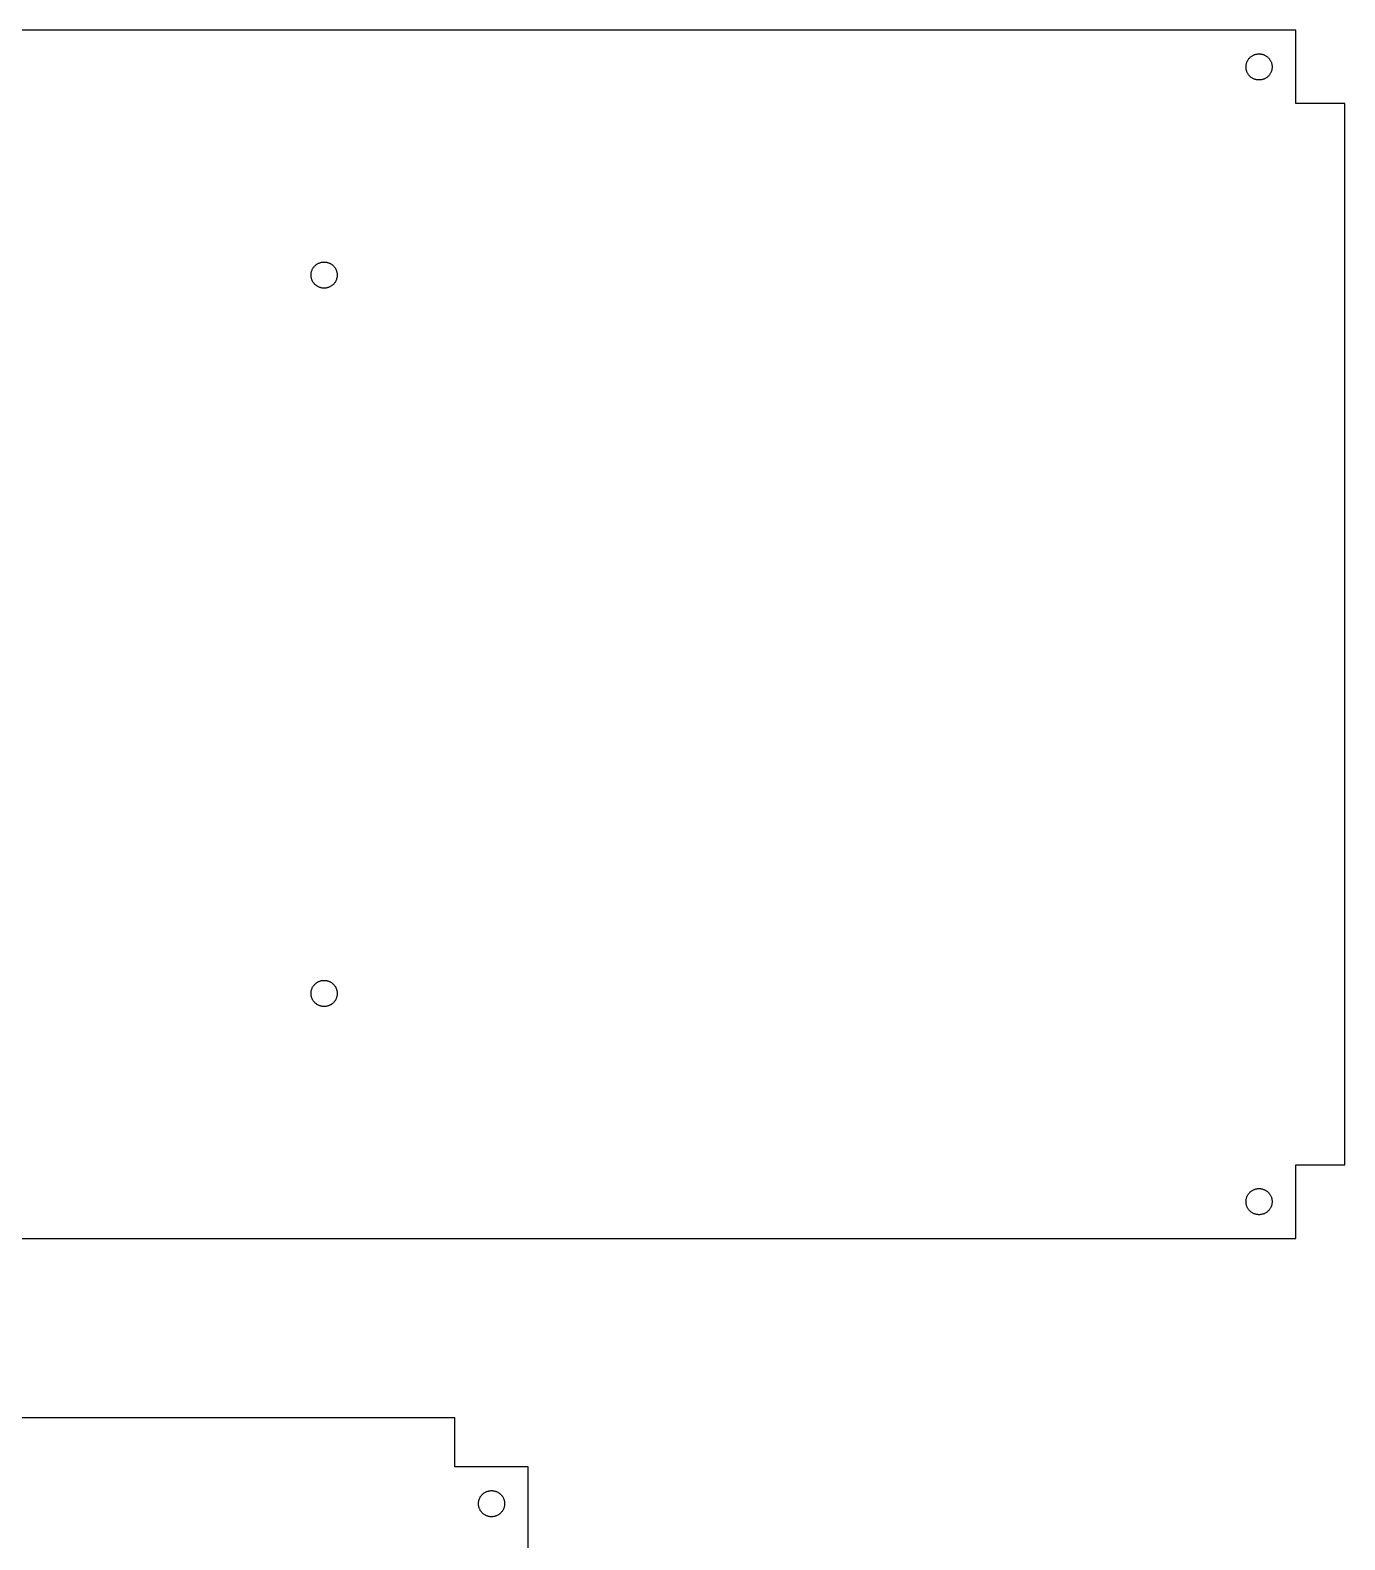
# Model space of a CAD drawing. Header units: metres. Extents: x 4 to 972, y 4 to 512.
# Drawn here: x 811 to 972, y 327.1 to 512 of the extents above; entities that cross this region are included whole.
import ezdxf

# ---------------------------------------------------------------- set-up
doc = ezdxf.new("R2010")
doc.units = ezdxf.units.M

msp = doc.modelspace()

# ---------------------------------------------------------------- linework, layer by layer
for p, q in [((966, 512), (658, 512)), ((966, 503), (966, 512)), ((960.263, 508.515), (960.314, 508.575)), ((960.314, 508.575), (960.368, 508.632)), ((960.368, 508.632), (960.425, 508.686)), ((960.425, 508.686), (960.485, 508.737)), ((960.485, 508.737), (960.547, 508.785)), ((960.547, 508.785), (960.611, 508.831)), ((960.611, 508.831), (960.677, 508.873)), ((960.677, 508.873), (960.746, 508.911)), ((960.746, 508.911), (960.816, 508.947)), ((960.816, 508.947), (960.888, 508.979)), ((960.888, 508.979), (960.961, 509.007)), ((960.961, 509.007), (961.035, 509.032)), ((961.035, 509.032), (961.111, 509.052)), ((961.111, 509.052), (961.188, 509.07)), ((961.188, 509.07), (961.265, 509.083)), ((961.265, 509.083), (961.343, 509.093)), ((961.343, 509.093), (961.421, 509.099)), ((961.421, 509.099), (961.5, 509.1)), ((961.5, 509.1), (961.579, 509.099)), ((961.579, 509.099), (961.657, 509.093)), ((961.657, 509.093), (961.735, 509.083)), ((961.735, 509.083), (961.812, 509.07)), ((961.812, 509.07), (961.889, 509.052)), ((961.889, 509.052), (961.965, 509.032)), ((961.965, 509.032), (962.039, 509.007)), ((962.039, 509.007), (962.112, 508.979)), ((962.112, 508.979), (962.184, 508.947)), ((962.184, 508.947), (962.254, 508.911)), ((962.254, 508.911), (962.323, 508.873)), ((962.323, 508.873), (962.389, 508.831)), ((962.389, 508.831), (962.453, 508.785)), ((962.453, 508.785), (962.515, 508.737)), ((962.515, 508.737), (962.575, 508.686)), ((962.575, 508.686), (962.632, 508.632)), ((962.632, 508.632), (962.686, 508.575)), ((962.686, 508.575), (962.737, 508.515)), ((959.9, 507.5), (959.901, 507.579)), ((959.901, 507.421), (959.9, 507.5)), ((959.901, 507.579), (959.907, 507.657)), ((959.907, 507.343), (959.901, 507.421)), ((959.907, 507.657), (959.917, 507.735)), ((959.917, 507.265), (959.907, 507.343)), ((959.917, 507.735), (959.93, 507.812)), ((959.93, 507.188), (959.917, 507.265)), ((959.93, 507.812), (959.948, 507.889)), ((959.948, 507.111), (959.93, 507.188)), ((959.948, 507.889), (959.968, 507.965)), ((959.968, 507.035), (959.948, 507.111)), ((959.968, 507.965), (959.993, 508.039)), ((959.993, 506.961), (959.968, 507.035)), ((959.993, 508.039), (960.021, 508.112)), ((960.021, 506.888), (959.993, 506.961)), ((960.021, 508.112), (960.053, 508.184)), ((960.053, 506.816), (960.021, 506.888)), ((960.053, 508.184), (960.089, 508.254)), ((960.089, 506.746), (960.053, 506.816)), ((960.089, 508.254), (960.127, 508.323)), ((960.127, 506.677), (960.089, 506.746)), ((960.127, 508.323), (960.169, 508.389)), ((960.169, 508.389), (960.214, 508.453)), ((960.214, 508.453), (960.263, 508.515)), ((962.737, 508.515), (962.785, 508.453)), ((962.785, 508.453), (962.831, 508.389)), ((962.831, 508.389), (962.873, 508.323)), ((962.873, 508.323), (962.911, 508.254)), ((962.911, 506.746), (962.873, 506.677)), ((962.911, 508.254), (962.947, 508.184)), ((962.947, 506.816), (962.911, 506.746)), ((962.947, 508.184), (962.979, 508.112)), ((962.979, 506.888), (962.947, 506.816)), ((962.979, 508.112), (963.007, 508.039)), ((963.007, 506.961), (962.979, 506.888)), ((963.007, 508.039), (963.032, 507.965)), ((963.032, 507.035), (963.007, 506.961)), ((963.032, 507.965), (963.052, 507.889)), ((963.052, 507.111), (963.032, 507.035)), ((963.052, 507.889), (963.07, 507.812)), ((963.07, 507.188), (963.052, 507.111)), ((963.07, 507.812), (963.083, 507.735)), ((963.083, 507.265), (963.07, 507.188)), ((963.083, 507.735), (963.093, 507.657)), ((963.093, 507.343), (963.083, 507.265)), ((963.093, 507.657), (963.099, 507.579)), ((963.099, 507.421), (963.093, 507.343)), ((963.099, 507.579), (963.1, 507.5)), ((963.1, 507.5), (963.099, 507.421)), ((960.169, 506.611), (960.127, 506.677)), ((960.214, 506.547), (960.169, 506.611)), ((960.263, 506.485), (960.214, 506.547)), ((960.314, 506.425), (960.263, 506.485)), ((960.368, 506.368), (960.314, 506.425)), ((960.425, 506.314), (960.368, 506.368)), ((960.485, 506.263), (960.425, 506.314)), ((960.547, 506.214), (960.485, 506.263)), ((960.611, 506.169), (960.547, 506.214)), ((960.677, 506.127), (960.611, 506.169)), ((960.746, 506.089), (960.677, 506.127)), ((960.816, 506.053), (960.746, 506.089)), ((960.888, 506.021), (960.816, 506.053)), ((960.961, 505.993), (960.888, 506.021)), ((961.035, 505.968), (960.961, 505.993)), ((961.111, 505.948), (961.035, 505.968)), ((961.188, 505.93), (961.111, 505.948)), ((961.265, 505.917), (961.188, 505.93)), ((961.343, 505.907), (961.265, 505.917)), ((961.421, 505.901), (961.343, 505.907)), ((961.5, 505.9), (961.421, 505.901)), ((961.579, 505.901), (961.5, 505.9)), ((961.657, 505.907), (961.579, 505.901)), ((961.735, 505.917), (961.657, 505.907)), ((961.812, 505.93), (961.735, 505.917)), ((961.889, 505.948), (961.812, 505.93)), ((961.965, 505.968), (961.889, 505.948)), ((962.039, 505.993), (961.965, 505.968)), ((962.112, 506.021), (962.039, 505.993)), ((962.184, 506.053), (962.112, 506.021)), ((962.254, 506.089), (962.184, 506.053)), ((962.323, 506.127), (962.254, 506.089)), ((962.389, 506.169), (962.323, 506.127)), ((962.453, 506.214), (962.389, 506.169)), ((962.515, 506.263), (962.453, 506.214)), ((962.575, 506.314), (962.515, 506.263)), ((962.632, 506.368), (962.575, 506.314)), ((962.686, 506.425), (962.632, 506.368)), ((962.737, 506.485), (962.686, 506.425)), ((962.785, 506.547), (962.737, 506.485)), ((962.831, 506.611), (962.785, 506.547)), ((962.873, 506.677), (962.831, 506.611)), ((972, 503), (966, 503)), ((972, 373), (972, 503)), ((845.521, 482.612), (845.553, 482.684)), ((845.553, 482.684), (845.589, 482.754)), ((845.589, 482.754), (845.627, 482.823)), ((845.627, 482.823), (845.669, 482.889)), ((845.669, 482.889), (845.714, 482.953)), ((845.714, 482.953), (845.763, 483.015)), ((845.763, 483.015), (845.814, 483.075)), ((845.814, 483.075), (845.868, 483.132)), ((845.868, 483.132), (845.925, 483.186)), ((845.925, 483.186), (845.985, 483.237)), ((845.985, 483.237), (846.047, 483.285)), ((846.047, 483.285), (846.111, 483.331)), ((846.111, 483.331), (846.177, 483.373)), ((846.177, 483.373), (846.246, 483.411)), ((846.246, 483.411), (846.316, 483.447)), ((846.316, 483.447), (846.388, 483.479)), ((846.388, 483.479), (846.461, 483.507)), ((846.461, 483.507), (846.535, 483.532)), ((846.535, 483.532), (846.611, 483.552)), ((846.611, 483.552), (846.688, 483.57)), ((846.688, 483.57), (846.765, 483.583)), ((846.765, 483.583), (846.843, 483.593)), ((846.843, 483.593), (846.921, 483.599)), ((846.921, 483.599), (847, 483.6)), ((847, 483.6), (847.079, 483.599)), ((847.079, 483.599), (847.157, 483.593)), ((847.157, 483.593), (847.235, 483.583)), ((847.235, 483.583), (847.312, 483.57)), ((847.312, 483.57), (847.389, 483.552)), ((847.389, 483.552), (847.465, 483.532)), ((847.465, 483.532), (847.539, 483.507)), ((847.539, 483.507), (847.612, 483.479)), ((847.612, 483.479), (847.684, 483.447)), ((847.684, 483.447), (847.754, 483.411)), ((847.754, 483.411), (847.823, 483.373)), ((847.823, 483.373), (847.889, 483.331)), ((847.889, 483.331), (847.953, 483.285)), ((847.953, 483.285), (848.015, 483.237)), ((848.015, 483.237), (848.075, 483.186)), ((848.075, 483.186), (848.132, 483.132)), ((848.132, 483.132), (848.186, 483.075)), ((848.186, 483.075), (848.237, 483.015)), ((848.237, 483.015), (848.285, 482.953)), ((848.285, 482.953), (848.331, 482.889)), ((848.331, 482.889), (848.373, 482.823)), ((848.373, 482.823), (848.411, 482.754)), ((848.411, 482.754), (848.447, 482.684)), ((848.447, 482.684), (848.479, 482.612)), ((845.4, 482), (845.401, 482.079)), ((845.401, 481.921), (845.4, 482)), ((845.401, 482.079), (845.407, 482.157)), ((845.407, 481.843), (845.401, 481.921)), ((845.407, 482.157), (845.417, 482.235)), ((845.417, 481.765), (845.407, 481.843)), ((845.417, 482.235), (845.43, 482.312)), ((845.43, 481.688), (845.417, 481.765)), ((845.43, 482.312), (845.448, 482.389)), ((845.448, 481.611), (845.43, 481.688)), ((845.448, 482.389), (845.468, 482.465)), ((845.468, 481.535), (845.448, 481.611)), ((845.468, 482.465), (845.493, 482.539)), ((845.493, 481.461), (845.468, 481.535)), ((845.493, 482.539), (845.521, 482.612)), ((845.521, 481.388), (845.493, 481.461)), ((845.553, 481.316), (845.521, 481.388)), ((845.589, 481.246), (845.553, 481.316)), ((845.627, 481.177), (845.589, 481.246)), ((845.669, 481.111), (845.627, 481.177)), ((845.714, 481.047), (845.669, 481.111)), ((845.763, 480.985), (845.714, 481.047)), ((845.814, 480.925), (845.763, 480.985)), ((845.868, 480.868), (845.814, 480.925)), ((845.925, 480.814), (845.868, 480.868)), ((845.985, 480.763), (845.925, 480.814)), ((848.075, 480.814), (848.015, 480.763)), ((848.132, 480.868), (848.075, 480.814)), ((848.186, 480.925), (848.132, 480.868)), ((848.237, 480.985), (848.186, 480.925)), ((848.285, 481.047), (848.237, 480.985)), ((848.331, 481.111), (848.285, 481.047)), ((848.373, 481.177), (848.331, 481.111)), ((848.411, 481.246), (848.373, 481.177)), ((848.447, 481.316), (848.411, 481.246)), ((848.479, 481.388), (848.447, 481.316)), ((848.479, 482.612), (848.507, 482.539)), ((848.507, 481.461), (848.479, 481.388)), ((848.507, 482.539), (848.532, 482.465)), ((848.532, 481.535), (848.507, 481.461)), ((848.532, 482.465), (848.552, 482.389)), ((848.552, 481.611), (848.532, 481.535)), ((848.552, 482.389), (848.57, 482.312)), ((848.57, 481.688), (848.552, 481.611)), ((848.57, 482.312), (848.583, 482.235)), ((848.583, 481.765), (848.57, 481.688)), ((848.583, 482.235), (848.593, 482.157)), ((848.593, 481.843), (848.583, 481.765)), ((848.593, 482.157), (848.599, 482.079)), ((848.599, 481.921), (848.593, 481.843)), ((848.599, 482.079), (848.6, 482)), ((848.6, 482), (848.599, 481.921)), ((846.047, 480.714), (845.985, 480.763)), ((846.111, 480.669), (846.047, 480.714)), ((846.177, 480.627), (846.111, 480.669)), ((846.246, 480.589), (846.177, 480.627)), ((846.316, 480.553), (846.246, 480.589)), ((846.388, 480.521), (846.316, 480.553)), ((846.461, 480.493), (846.388, 480.521)), ((846.535, 480.468), (846.461, 480.493)), ((846.611, 480.448), (846.535, 480.468)), ((846.688, 480.43), (846.611, 480.448)), ((846.765, 480.417), (846.688, 480.43)), ((846.843, 480.407), (846.765, 480.417)), ((846.921, 480.401), (846.843, 480.407)), ((847, 480.4), (846.921, 480.401)), ((847.079, 480.401), (847, 480.4)), ((847.157, 480.407), (847.079, 480.401)), ((847.235, 480.417), (847.157, 480.407)), ((847.312, 480.43), (847.235, 480.417)), ((847.389, 480.448), (847.312, 480.43)), ((847.465, 480.468), (847.389, 480.448)), ((847.539, 480.493), (847.465, 480.468)), ((847.612, 480.521), (847.539, 480.493)), ((847.684, 480.553), (847.612, 480.521)), ((847.754, 480.589), (847.684, 480.553)), ((847.823, 480.627), (847.754, 480.589)), ((847.889, 480.669), (847.823, 480.627)), ((847.953, 480.714), (847.889, 480.669)), ((848.015, 480.763), (847.953, 480.714)), ((845.4, 394), (845.401, 394.079)), ((845.401, 393.921), (845.4, 394)), ((845.401, 394.079), (845.407, 394.157)), ((845.407, 393.843), (845.401, 393.921)), ((845.407, 394.157), (845.417, 394.235)), ((845.417, 394.235), (845.43, 394.312)), ((845.43, 394.312), (845.448, 394.389)), ((845.448, 394.389), (845.468, 394.465)), ((845.468, 394.465), (845.493, 394.539)), ((845.493, 394.539), (845.521, 394.612)), ((845.521, 394.612), (845.553, 394.684)), ((845.553, 394.684), (845.589, 394.754)), ((845.589, 394.754), (845.627, 394.823)), ((845.627, 394.823), (845.669, 394.889)), ((845.669, 394.889), (845.714, 394.953)), ((845.714, 394.953), (845.763, 395.015)), ((845.763, 395.015), (845.814, 395.075)), ((845.814, 395.075), (845.868, 395.132)), ((845.868, 395.132), (845.925, 395.186)), ((845.925, 395.186), (845.985, 395.237)), ((845.985, 395.237), (846.047, 395.285)), ((846.047, 395.285), (846.111, 395.331)), ((846.111, 395.331), (846.177, 395.373)), ((846.177, 395.373), (846.246, 395.411)), ((846.246, 395.411), (846.316, 395.447)), ((846.316, 395.447), (846.388, 395.479)), ((846.388, 395.479), (846.461, 395.507)), ((846.461, 395.507), (846.535, 395.532)), ((846.535, 395.532), (846.611, 395.552)), ((846.611, 395.552), (846.688, 395.57)), ((846.688, 395.57), (846.765, 395.583)), ((846.765, 395.583), (846.843, 395.593)), ((846.843, 395.593), (846.921, 395.599)), ((846.921, 395.599), (847, 395.6)), ((847, 395.6), (847.079, 395.599)), ((847.079, 395.599), (847.157, 395.593)), ((847.157, 395.593), (847.235, 395.583)), ((847.235, 395.583), (847.312, 395.57)), ((847.312, 395.57), (847.389, 395.552)), ((847.389, 395.552), (847.465, 395.532)), ((847.465, 395.532), (847.539, 395.507)), ((847.539, 395.507), (847.612, 395.479)), ((847.612, 395.479), (847.684, 395.447)), ((847.684, 395.447), (847.754, 395.411)), ((847.754, 395.411), (847.823, 395.373)), ((847.823, 395.373), (847.889, 395.331)), ((847.889, 395.331), (847.953, 395.285)), ((847.953, 395.285), (848.015, 395.237)), ((848.015, 395.237), (848.075, 395.186)), ((848.075, 395.186), (848.132, 395.132)), ((848.132, 395.132), (848.186, 395.075)), ((848.186, 395.075), (848.237, 395.015)), ((848.237, 395.015), (848.285, 394.953)), ((848.285, 394.953), (848.331, 394.889)), ((848.331, 394.889), (848.373, 394.823)), ((848.373, 394.823), (848.411, 394.754)), ((848.411, 394.754), (848.447, 394.684)), ((848.447, 394.684), (848.479, 394.612)), ((848.479, 394.612), (848.507, 394.539)), ((848.507, 394.539), (848.532, 394.465)), ((848.532, 394.465), (848.552, 394.389)), ((848.552, 394.389), (848.57, 394.312)), ((848.57, 394.312), (848.583, 394.235)), ((848.583, 394.235), (848.593, 394.157)), ((848.593, 394.157), (848.599, 394.079)), ((848.599, 393.921), (848.593, 393.843)), ((848.599, 394.079), (848.6, 394)), ((848.6, 394), (848.599, 393.921)), ((845.417, 393.765), (845.407, 393.843)), ((845.43, 393.688), (845.417, 393.765)), ((845.448, 393.611), (845.43, 393.688)), ((845.468, 393.535), (845.448, 393.611)), ((845.493, 393.461), (845.468, 393.535)), ((845.521, 393.388), (845.493, 393.461)), ((845.553, 393.316), (845.521, 393.388)), ((845.589, 393.246), (845.553, 393.316)), ((845.627, 393.177), (845.589, 393.246)), ((845.669, 393.111), (845.627, 393.177)), ((845.714, 393.047), (845.669, 393.111)), ((845.763, 392.985), (845.714, 393.047)), ((845.814, 392.925), (845.763, 392.985)), ((845.868, 392.868), (845.814, 392.925)), ((845.925, 392.814), (845.868, 392.868)), ((845.985, 392.763), (845.925, 392.814)), ((846.047, 392.714), (845.985, 392.763)), ((846.111, 392.669), (846.047, 392.714)), ((846.177, 392.627), (846.111, 392.669)), ((846.246, 392.589), (846.177, 392.627)), ((846.316, 392.553), (846.246, 392.589)), ((846.388, 392.521), (846.316, 392.553)), ((846.461, 392.493), (846.388, 392.521)), ((846.535, 392.468), (846.461, 392.493)), ((846.611, 392.448), (846.535, 392.468)), ((846.688, 392.43), (846.611, 392.448)), ((846.765, 392.417), (846.688, 392.43)), ((846.843, 392.407), (846.765, 392.417)), ((846.921, 392.401), (846.843, 392.407)), ((847, 392.4), (846.921, 392.401)), ((847.079, 392.401), (847, 392.4)), ((847.157, 392.407), (847.079, 392.401)), ((847.235, 392.417), (847.157, 392.407)), ((847.312, 392.43), (847.235, 392.417)), ((847.389, 392.448), (847.312, 392.43)), ((847.465, 392.468), (847.389, 392.448)), ((847.539, 392.493), (847.465, 392.468)), ((847.612, 392.521), (847.539, 392.493)), ((847.684, 392.553), (847.612, 392.521)), ((847.754, 392.589), (847.684, 392.553)), ((847.823, 392.627), (847.754, 392.589)), ((847.889, 392.669), (847.823, 392.627)), ((847.953, 392.714), (847.889, 392.669)), ((848.015, 392.763), (847.953, 392.714)), ((848.075, 392.814), (848.015, 392.763)), ((848.132, 392.868), (848.075, 392.814)), ((848.186, 392.925), (848.132, 392.868)), ((848.237, 392.985), (848.186, 392.925)), ((848.285, 393.047), (848.237, 392.985)), ((848.331, 393.111), (848.285, 393.047)), ((848.373, 393.177), (848.331, 393.111)), ((848.411, 393.246), (848.373, 393.177)), ((848.447, 393.316), (848.411, 393.246)), ((848.479, 393.388), (848.447, 393.316)), ((848.507, 393.461), (848.479, 393.388)), ((848.532, 393.535), (848.507, 393.461)), ((848.552, 393.611), (848.532, 393.535)), ((848.57, 393.688), (848.552, 393.611)), ((848.583, 393.765), (848.57, 393.688)), ((848.593, 393.843), (848.583, 393.765)), ((966, 373), (972, 373)), ((966, 364), (966, 373)), ((960.611, 369.831), (960.677, 369.873)), ((960.677, 369.873), (960.746, 369.911)), ((960.746, 369.911), (960.816, 369.947)), ((960.816, 369.947), (960.888, 369.979)), ((960.888, 369.979), (960.961, 370.007)), ((960.961, 370.007), (961.035, 370.032)), ((961.035, 370.032), (961.111, 370.052)), ((961.111, 370.052), (961.188, 370.07)), ((961.188, 370.07), (961.265, 370.083)), ((961.265, 370.083), (961.343, 370.093)), ((961.343, 370.093), (961.421, 370.099)), ((961.421, 370.099), (961.5, 370.1)), ((961.5, 370.1), (961.579, 370.099)), ((961.579, 370.099), (961.657, 370.093)), ((961.657, 370.093), (961.735, 370.083)), ((961.735, 370.083), (961.812, 370.07)), ((961.812, 370.07), (961.889, 370.052)), ((961.889, 370.052), (961.965, 370.032)), ((961.965, 370.032), (962.039, 370.007)), ((962.039, 370.007), (962.112, 369.979)), ((962.112, 369.979), (962.184, 369.947)), ((962.184, 369.947), (962.254, 369.911)), ((962.254, 369.911), (962.323, 369.873)), ((962.323, 369.873), (962.389, 369.831)), ((959.9, 368.5), (959.901, 368.579)), ((959.901, 368.421), (959.9, 368.5)), ((959.901, 368.579), (959.907, 368.657)), ((959.907, 368.343), (959.901, 368.421)), ((959.907, 368.657), (959.917, 368.735)), ((959.917, 368.265), (959.907, 368.343)), ((959.917, 368.735), (959.93, 368.812)), ((959.93, 368.188), (959.917, 368.265)), ((959.93, 368.812), (959.948, 368.889)), ((959.948, 368.111), (959.93, 368.188)), ((959.948, 368.889), (959.968, 368.965)), ((959.968, 368.035), (959.948, 368.111)), ((959.968, 368.965), (959.993, 369.039)), ((959.993, 367.961), (959.968, 368.035)), ((959.993, 369.039), (960.021, 369.112)), ((960.021, 369.112), (960.053, 369.184)), ((960.053, 369.184), (960.089, 369.254)), ((960.089, 369.254), (960.127, 369.323)), ((960.127, 369.323), (960.169, 369.389)), ((960.169, 369.389), (960.214, 369.453)), ((960.214, 369.453), (960.263, 369.515)), ((960.263, 369.515), (960.314, 369.575)), ((960.314, 369.575), (960.368, 369.632)), ((960.368, 369.632), (960.425, 369.686)), ((960.425, 369.686), (960.485, 369.737)), ((960.485, 369.737), (960.547, 369.785)), ((960.547, 369.785), (960.611, 369.831)), ((962.389, 369.831), (962.453, 369.785)), ((962.453, 369.785), (962.515, 369.737)), ((962.515, 369.737), (962.575, 369.686)), ((962.575, 369.686), (962.632, 369.632)), ((962.632, 369.632), (962.686, 369.575)), ((962.686, 369.575), (962.737, 369.515)), ((962.737, 369.515), (962.785, 369.453)), ((962.785, 369.453), (962.831, 369.389)), ((962.831, 369.389), (962.873, 369.323)), ((962.873, 369.323), (962.911, 369.254)), ((962.911, 369.254), (962.947, 369.184)), ((962.947, 369.184), (962.979, 369.112)), ((962.979, 369.112), (963.007, 369.039)), ((963.007, 369.039), (963.032, 368.965)), ((963.032, 368.035), (963.007, 367.961)), ((963.032, 368.965), (963.052, 368.889)), ((963.052, 368.111), (963.032, 368.035)), ((963.052, 368.889), (963.07, 368.812)), ((963.07, 368.188), (963.052, 368.111)), ((963.07, 368.812), (963.083, 368.735)), ((963.083, 368.265), (963.07, 368.188)), ((963.083, 368.735), (963.093, 368.657)), ((963.093, 368.343), (963.083, 368.265)), ((963.093, 368.657), (963.099, 368.579)), ((963.099, 368.421), (963.093, 368.343)), ((963.099, 368.579), (963.1, 368.5)), ((963.1, 368.5), (963.099, 368.421)), ((960.021, 367.888), (959.993, 367.961)), ((960.053, 367.816), (960.021, 367.888)), ((960.089, 367.746), (960.053, 367.816)), ((960.127, 367.677), (960.089, 367.746)), ((960.169, 367.611), (960.127, 367.677)), ((960.214, 367.547), (960.169, 367.611)), ((960.263, 367.485), (960.214, 367.547)), ((960.314, 367.425), (960.263, 367.485)), ((960.368, 367.368), (960.314, 367.425)), ((960.425, 367.314), (960.368, 367.368)), ((960.485, 367.263), (960.425, 367.314)), ((960.547, 367.214), (960.485, 367.263)), ((960.611, 367.169), (960.547, 367.214)), ((960.677, 367.127), (960.611, 367.169)), ((960.746, 367.089), (960.677, 367.127)), ((960.816, 367.053), (960.746, 367.089)), ((960.888, 367.021), (960.816, 367.053)), ((960.961, 366.993), (960.888, 367.021)), ((961.035, 366.968), (960.961, 366.993)), ((961.111, 366.948), (961.035, 366.968)), ((961.188, 366.93), (961.111, 366.948)), ((961.265, 366.917), (961.188, 366.93)), ((961.343, 366.907), (961.265, 366.917)), ((961.421, 366.901), (961.343, 366.907)), ((961.5, 366.9), (961.421, 366.901)), ((961.579, 366.901), (961.5, 366.9)), ((961.657, 366.907), (961.579, 366.901)), ((961.735, 366.917), (961.657, 366.907)), ((961.812, 366.93), (961.735, 366.917)), ((961.889, 366.948), (961.812, 366.93)), ((961.965, 366.968), (961.889, 366.948)), ((962.039, 366.993), (961.965, 366.968)), ((962.112, 367.021), (962.039, 366.993)), ((962.184, 367.053), (962.112, 367.021)), ((962.254, 367.089), (962.184, 367.053)), ((962.323, 367.127), (962.254, 367.089)), ((962.389, 367.169), (962.323, 367.127)), ((962.453, 367.214), (962.389, 367.169)), ((962.515, 367.263), (962.453, 367.214)), ((962.575, 367.314), (962.515, 367.263)), ((962.632, 367.368), (962.575, 367.314)), ((962.686, 367.425), (962.632, 367.368)), ((962.737, 367.485), (962.686, 367.425)), ((962.785, 367.547), (962.737, 367.485)), ((962.831, 367.611), (962.785, 367.547)), ((962.873, 367.677), (962.831, 367.611)), ((962.911, 367.746), (962.873, 367.677)), ((962.947, 367.816), (962.911, 367.746)), ((962.979, 367.888), (962.947, 367.816)), ((963.007, 367.961), (962.979, 367.888)), ((658, 364), (966, 364)), ((863, 342), (733, 342)), ((863, 336), (863, 342)), ((872, 336), (863, 336)), ((872, 28), (872, 336)), ((866.611, 332.831), (866.677, 332.873)), ((866.677, 332.873), (866.746, 332.911)), ((866.746, 332.911), (866.816, 332.947)), ((866.816, 332.947), (866.888, 332.979)), ((866.888, 332.979), (866.961, 333.007)), ((866.961, 333.007), (867.035, 333.032)), ((867.035, 333.032), (867.111, 333.052)), ((867.111, 333.052), (867.188, 333.07)), ((867.188, 333.07), (867.265, 333.083)), ((867.265, 333.083), (867.343, 333.093)), ((867.343, 333.093), (867.421, 333.099)), ((867.421, 333.099), (867.5, 333.1)), ((867.5, 333.1), (867.579, 333.099)), ((867.579, 333.099), (867.657, 333.093)), ((867.657, 333.093), (867.735, 333.083)), ((867.735, 333.083), (867.812, 333.07)), ((867.812, 333.07), (867.889, 333.052)), ((867.889, 333.052), (867.965, 333.032)), ((867.965, 333.032), (868.039, 333.007)), ((868.039, 333.007), (868.112, 332.979)), ((868.112, 332.979), (868.184, 332.947)), ((868.184, 332.947), (868.254, 332.911)), ((868.254, 332.911), (868.323, 332.873)), ((868.323, 332.873), (868.389, 332.831)), ((865.9, 331.5), (865.901, 331.579)), ((865.901, 331.421), (865.9, 331.5)), ((865.901, 331.579), (865.907, 331.657)), ((865.907, 331.343), (865.901, 331.421)), ((865.907, 331.657), (865.917, 331.735)), ((865.917, 331.265), (865.907, 331.343)), ((865.917, 331.735), (865.93, 331.812)), ((865.93, 331.188), (865.917, 331.265)), ((865.93, 331.812), (865.948, 331.889)), ((865.948, 331.111), (865.93, 331.188)), ((865.948, 331.889), (865.968, 331.965)), ((865.968, 331.035), (865.948, 331.111)), ((865.968, 331.965), (865.993, 332.039)), ((865.993, 330.961), (865.968, 331.035)), ((865.993, 332.039), (866.021, 332.112)), ((866.021, 332.112), (866.053, 332.184)), ((866.053, 332.184), (866.089, 332.254)), ((866.089, 332.254), (866.127, 332.323)), ((866.127, 332.323), (866.169, 332.389)), ((866.169, 332.389), (866.214, 332.453)), ((866.214, 332.453), (866.263, 332.515)), ((866.263, 332.515), (866.314, 332.575)), ((866.314, 332.575), (866.368, 332.632)), ((866.368, 332.632), (866.425, 332.686)), ((866.425, 332.686), (866.485, 332.737)), ((866.485, 332.737), (866.547, 332.785)), ((866.547, 332.785), (866.611, 332.831)), ((868.389, 332.831), (868.453, 332.785)), ((868.453, 332.785), (868.515, 332.737)), ((868.515, 332.737), (868.575, 332.686)), ((868.575, 332.686), (868.632, 332.632)), ((868.632, 332.632), (868.686, 332.575)), ((868.686, 332.575), (868.737, 332.515)), ((868.737, 332.515), (868.785, 332.453)), ((868.785, 332.453), (868.831, 332.389)), ((868.831, 332.389), (868.873, 332.323)), ((868.873, 332.323), (868.911, 332.254)), ((868.911, 332.254), (868.947, 332.184)), ((868.947, 332.184), (868.979, 332.112)), ((868.979, 332.112), (869.007, 332.039)), ((869.007, 332.039), (869.032, 331.965)), ((869.032, 331.035), (869.007, 330.961)), ((869.032, 331.965), (869.052, 331.889)), ((869.052, 331.111), (869.032, 331.035)), ((869.052, 331.889), (869.07, 331.812)), ((869.07, 331.188), (869.052, 331.111)), ((869.07, 331.812), (869.083, 331.735)), ((869.083, 331.265), (869.07, 331.188)), ((869.083, 331.735), (869.093, 331.657)), ((869.093, 331.343), (869.083, 331.265)), ((869.093, 331.657), (869.099, 331.579)), ((869.099, 331.421), (869.093, 331.343)), ((869.099, 331.579), (869.1, 331.5)), ((869.1, 331.5), (869.099, 331.421)), ((866.021, 330.888), (865.993, 330.961)), ((866.053, 330.816), (866.021, 330.888)), ((866.089, 330.746), (866.053, 330.816)), ((866.127, 330.677), (866.089, 330.746)), ((866.169, 330.611), (866.127, 330.677)), ((866.214, 330.547), (866.169, 330.611)), ((866.263, 330.485), (866.214, 330.547)), ((866.314, 330.425), (866.263, 330.485)), ((866.368, 330.368), (866.314, 330.425)), ((866.425, 330.314), (866.368, 330.368)), ((866.485, 330.263), (866.425, 330.314)), ((866.547, 330.214), (866.485, 330.263)), ((866.611, 330.169), (866.547, 330.214)), ((866.677, 330.127), (866.611, 330.169)), ((866.746, 330.089), (866.677, 330.127)), ((866.816, 330.053), (866.746, 330.089)), ((866.888, 330.021), (866.816, 330.053)), ((866.961, 329.993), (866.888, 330.021)), ((867.035, 329.968), (866.961, 329.993)), ((867.111, 329.948), (867.035, 329.968)), ((867.188, 329.93), (867.111, 329.948)), ((867.265, 329.917), (867.188, 329.93)), ((867.343, 329.907), (867.265, 329.917)), ((867.421, 329.901), (867.343, 329.907)), ((867.5, 329.9), (867.421, 329.901)), ((867.579, 329.901), (867.5, 329.9)), ((867.657, 329.907), (867.579, 329.901)), ((867.735, 329.917), (867.657, 329.907)), ((867.812, 329.93), (867.735, 329.917)), ((867.889, 329.948), (867.812, 329.93)), ((867.965, 329.968), (867.889, 329.948)), ((868.039, 329.993), (867.965, 329.968)), ((868.112, 330.021), (868.039, 329.993)), ((868.184, 330.053), (868.112, 330.021)), ((868.254, 330.089), (868.184, 330.053)), ((868.323, 330.127), (868.254, 330.089)), ((868.389, 330.169), (868.323, 330.127)), ((868.453, 330.214), (868.389, 330.169)), ((868.515, 330.263), (868.453, 330.214)), ((868.575, 330.314), (868.515, 330.263)), ((868.632, 330.368), (868.575, 330.314)), ((868.686, 330.425), (868.632, 330.368)), ((868.737, 330.485), (868.686, 330.425)), ((868.785, 330.547), (868.737, 330.485)), ((868.831, 330.611), (868.785, 330.547)), ((868.873, 330.677), (868.831, 330.611)), ((868.911, 330.746), (868.873, 330.677)), ((868.947, 330.816), (868.911, 330.746)), ((868.979, 330.888), (868.947, 330.816)), ((869.007, 330.961), (868.979, 330.888))]:
    msp.add_line(p, q)

doc.saveas('drawing.dxf')
